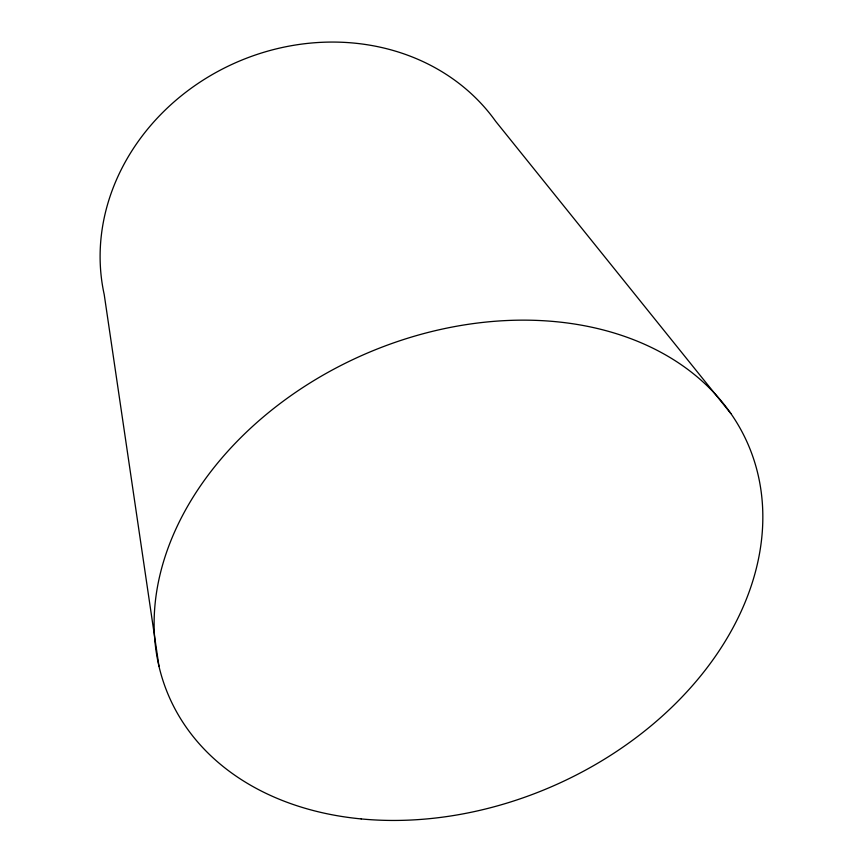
<?xml version="1.0" encoding="UTF-8"?>
<svg xmlns="http://www.w3.org/2000/svg" width="863" height="863" viewBox="0 0 863 863"><rect width="100%" height="100%" fill="white"/><g stroke="black" fill="none" stroke-linecap="round" stroke-linejoin="round"><path stroke-width="1.29" d="M730.864 413.55L495.642 121.284A217.519 193.28 -23.6 0 0 235.48 62.783A217.519 193.28 -23.6 0 0 104.207 294.51L158.954 666.139M361.176 818.922A315.782 235.545 -23.6 0 0 756.873 469.893A315.782 235.545 -23.6 0 0 257.379 422.083A315.782 235.545 -23.6 0 0 361.176 818.922"/></g></svg>
